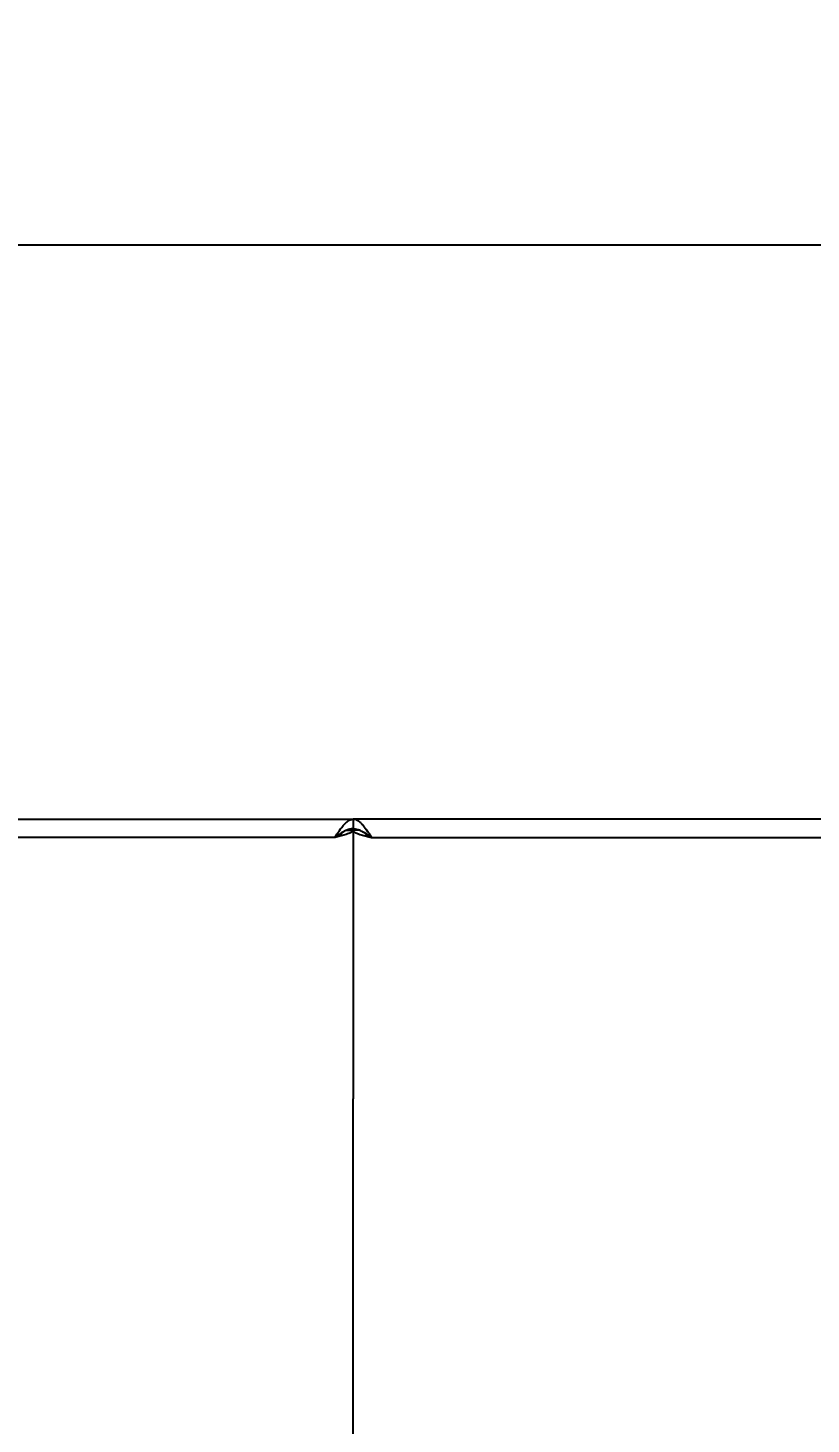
# Model space of a CAD drawing. Header units: millimetres. Extents: x -1480 to 5249, y -840 to 3860.
# Drawn here: x -529.9 to -367.4, y 2992.4 to 3281.9 of the extents above; entities that cross this region are included whole.
import ezdxf

# ---------------------------------------------------------------- set-up
doc = ezdxf.new("R2010")
doc.units = ezdxf.units.MM
doc.header["$MEASUREMENT"] = 0
doc.layers.add('Domyslna', color=7, linetype='Continuous', true_color=0x000000)
doc.layers.add('Utwórz2D linie widoczne', color=7, linetype='Continuous', true_color=0x000000)
doc.styles.add('Arial', font='arial.ttf')
doc.dimstyles.new('Millimeter Large', dxfattribs={"dimscale": 10, "dimtxt": 3, "dimasz": 2, "dimexe": 1, "dimexo": 0.5, "dimgap": 1, "dimtad": 1, "dimtoh": 1, "dimdec": 0, "dimzin": 1, "dimdsep": 46, "dimtxsty": 'Arial', "dimcen": 3.5, "dimadec": 0, "dimazin": 0, "dimtfac": 1, "dimtdec": 4, "dimtix": 1, "dimtmove": 1, "dimatfit": 3, "dimfxl": 0, "dimtolj": 1, "dimtzin": 1, "dimarcsym": 0})

# ---------------------------------------------------------------- blocks, each defined once
blk = doc.blocks.new('*D1')
at = {"layer": 'Defpoints', "color": 0}
for p in [(607.58, 3236.93), (-692.42, 3167.17), (607.58, 3167.17)]:
    blk.add_point(p, dxfattribs=at)
at = {"layer": 'Domyslna', "color": 0, "lineweight": -2}
for p, q in [((-692.42, 3172.17), (-692.42, 3246.93)), ((607.58, 3172.17), (607.58, 3246.93)), ((-672.42, 3236.93), (587.58, 3236.93))]:
    blk.add_line(p, q, dxfattribs=at)
at = {"layer": 'Domyslna', "color": 0}
for points in [[(-672.42, 3240.27), (-672.42, 3233.6), (-692.42, 3236.93)], [(587.58, 3233.6), (587.58, 3240.27), (607.58, 3236.93)]]:
    blk.add_solid(points, dxfattribs=at)
at = {"layer": 'Domyslna', "color": 0, "insert": (-42.42, 3262.25), "char_height": 30, "attachment_point": 5, "style": 'Arial'}
blk.add_mtext('\\A1;1300', dxfattribs=at)

msp = doc.modelspace()

# ---------------------------------------------------------------- linework, layer by layer
at = {"layer": 'Domyslna'}
for p, q in [((-466.22, 3114.01), (-658.32, 3114.01)), ((-458.62, 3114.01), (373.79, 3114.01))]:
    msp.add_line(p, q, dxfattribs=at)
at = {"layer": 'Utwórz2D linie widoczne'}
for p, q in [((-658.32, 3117.81), (-462.42, 3117.81)), ((-465.27, 3115.47), (-465.04, 3115.8)), ((-465.04, 3115.8), (-464.79, 3116.12)), ((-464.79, 3116.12), (-464.64, 3116.32)), ((-464.64, 3116.32), (-464.48, 3116.51)), ((-464.48, 3116.51), (-464.32, 3116.7)), ((-464.32, 3116.7), (-464.21, 3116.82)), ((-464.21, 3116.82), (-464.09, 3116.94)), ((-464.09, 3116.94), (-463.97, 3117.06)), ((-463.97, 3117.06), (-463.84, 3117.17)), ((-463.84, 3117.17), (-463.77, 3117.24)), ((-463.77, 3117.24), (-463.69, 3117.3)), ((-463.69, 3117.3), (-463.61, 3117.36)), ((-463.61, 3117.36), (-463.53, 3117.42)), ((-463.53, 3117.42), (-463.45, 3117.47)), ((-463.45, 3117.47), (-463.37, 3117.52)), ((-463.37, 3117.52), (-463.31, 3117.56)), ((-463.31, 3117.56), (-463.24, 3117.6)), ((-463.24, 3117.6), (-463.17, 3117.63)), ((-463.17, 3117.63), (-463.1, 3117.66)), ((-463.1, 3117.66), (-463.04, 3117.69)), ((-463.04, 3117.69), (-462.97, 3117.72)), ((-462.97, 3117.72), (-462.89, 3117.74)), ((-462.82, 3115.79), (-462.93, 3115.77)), ((-462.89, 3117.74), (-462.84, 3117.75)), ((-462.84, 3117.75), (-462.79, 3117.77)), ((-462.72, 3115.8), (-462.82, 3115.79)), ((-462.79, 3117.77), (-462.74, 3117.78)), ((-462.74, 3117.78), (-462.69, 3117.79)), ((-462.62, 3115.81), (-462.72, 3115.8)), ((-462.69, 3117.79), (-462.63, 3117.8)), ((-462.63, 3117.8), (-462.58, 3117.8)), ((-462.52, 3115.81), (-462.62, 3115.81)), ((-462.58, 3117.8), (-462.53, 3117.81)), ((-462.53, 3117.81), (-462.47, 3117.81)), ((-462.42, 3115.81), (-462.52, 3115.81)), ((-462.47, 3117.81), (-462.42, 3117.81)), ((-462.36, 3117.81), (-462.42, 3117.81)), ((-462.42, 3117.81), (-462.42, 3115.81)), ((-352.42, 3117.81), (-462.42, 3117.81)), ((-462.42, 3115.81), (-462.42, 3115.52)), ((-462.42, 3115.81), (-462.32, 3115.81)), ((-462.31, 3117.81), (-462.36, 3117.81)), ((-462.32, 3115.81), (-462.22, 3115.81)), ((-462.25, 3117.8), (-462.31, 3117.81)), ((-462.2, 3117.8), (-462.25, 3117.8)), ((-462.22, 3115.81), (-462.12, 3115.8)), ((-462.14, 3117.79), (-462.2, 3117.8)), ((-462.09, 3117.78), (-462.14, 3117.79)), ((-462.12, 3115.8), (-462.02, 3115.79)), ((-462.04, 3117.76), (-462.09, 3117.78)), ((-461.98, 3117.75), (-462.04, 3117.76)), ((-462.02, 3115.79), (-461.91, 3115.77)), ((-461.93, 3117.74), (-461.98, 3117.75)), ((-461.88, 3117.72), (-461.93, 3117.74)), ((-461.82, 3117.7), (-461.88, 3117.72)), ((-461.82, 3117.7), (-461.75, 3117.67)), ((-461.75, 3117.67), (-461.68, 3117.64)), ((-461.68, 3117.64), (-461.61, 3117.6)), ((-461.61, 3117.6), (-461.55, 3117.57)), ((-461.55, 3117.57), (-461.48, 3117.53)), ((-461.48, 3117.53), (-461.41, 3117.49)), ((-461.41, 3117.49), (-461.35, 3117.45)), ((-461.25, 3117.38), (-461.35, 3117.45)), ((-461.15, 3117.3), (-461.25, 3117.38)), ((-461.06, 3117.23), (-461.15, 3117.3)), ((-460.96, 3117.15), (-461.06, 3117.23)), ((-460.87, 3117.06), (-460.96, 3117.15)), ((-460.87, 3117.06), (-460.75, 3116.94)), ((-460.75, 3116.94), (-460.63, 3116.82)), ((-460.63, 3116.82), (-460.51, 3116.69)), ((-460.51, 3116.69), (-460.4, 3116.56)), ((-460.16, 3116.27), (-460.4, 3116.56)), ((-460.16, 3116.27), (-459.92, 3115.95)), ((-459.92, 3115.95), (-459.68, 3115.62)), ((-466.22, 3114.01), (-465.74, 3114.75)), ((-464.4, 3114.49), (-466.22, 3114.01)), ((-465.61, 3114.46), (-466.22, 3114.01)), ((-466.05, 3114.09), (-466.22, 3114.01)), ((-465.88, 3114.17), (-466.05, 3114.09)), ((-465.72, 3114.26), (-465.88, 3114.17)), ((-465.74, 3114.75), (-465.27, 3115.47)), ((-465.56, 3114.36), (-465.72, 3114.26)), ((-465.3, 3114.68), (-465.61, 3114.46)), ((-465.4, 3114.46), (-465.56, 3114.36)), ((-465.25, 3114.56), (-465.4, 3114.46)), ((-464.98, 3114.89), (-465.3, 3114.68)), ((-465.1, 3114.67), (-465.25, 3114.56)), ((-464.95, 3114.79), (-465.1, 3114.67)), ((-464.77, 3115.03), (-464.98, 3114.89)), ((-464.81, 3114.91), (-464.95, 3114.79)), ((-464.67, 3115.04), (-464.81, 3114.91)), ((-464.54, 3115.16), (-464.77, 3115.03)), ((-464.54, 3115.17), (-464.67, 3115.04)), ((-464.43, 3115.23), (-464.54, 3115.16)), ((-464.31, 3115.29), (-464.43, 3115.23)), ((-463.85, 3114.66), (-464.4, 3114.49)), ((-464.2, 3115.35), (-464.31, 3115.29)), ((-464.08, 3115.4), (-464.2, 3115.35)), ((-463.98, 3115.45), (-464.08, 3115.4)), ((-463.87, 3115.5), (-463.98, 3115.45)), ((-463.77, 3115.54), (-463.87, 3115.5)), ((-463.58, 3114.75), (-463.85, 3114.66)), ((-463.84, 3115.51), (-462.42, 3115.51)), ((-463.66, 3115.58), (-463.77, 3115.54)), ((-463.55, 3115.62), (-463.66, 3115.58)), ((-463.31, 3114.85), (-463.58, 3114.75)), ((-463.45, 3115.65), (-463.55, 3115.62)), ((-463.34, 3115.68), (-463.45, 3115.65)), ((-463.23, 3115.71), (-463.34, 3115.68)), ((-463.13, 3114.92), (-463.31, 3114.85)), ((-463.13, 3115.74), (-463.23, 3115.71)), ((-463.03, 3115.76), (-463.13, 3115.74)), ((-463.05, 3114.95), (-463.13, 3114.92)), ((-462.96, 3114.99), (-463.05, 3114.95)), ((-462.93, 3115.77), (-463.03, 3115.76)), ((-462.92, 3115.02), (-462.96, 3114.99)), ((-462.88, 3115.04), (-462.92, 3115.02)), ((-462.84, 3115.06), (-462.88, 3115.04)), ((-462.8, 3115.08), (-462.84, 3115.06)), ((-462.76, 3115.11), (-462.8, 3115.08)), ((-462.72, 3115.13), (-462.76, 3115.11)), ((-462.68, 3115.16), (-462.72, 3115.13)), ((-462.64, 3115.18), (-462.68, 3115.16)), ((-462.62, 3115.2), (-462.64, 3115.18)), ((-462.6, 3115.22), (-462.62, 3115.2)), ((-462.58, 3115.24), (-462.6, 3115.22)), ((-462.56, 3115.25), (-462.58, 3115.24)), ((-462.55, 3115.26), (-462.56, 3115.25)), ((-462.54, 3115.27), (-462.55, 3115.26)), ((-462.53, 3115.28), (-462.54, 3115.27)), ((-462.52, 3115.29), (-462.53, 3115.28)), ((-462.51, 3115.3), (-462.52, 3115.29)), ((-462.5, 3115.31), (-462.51, 3115.3)), ((-462.49, 3115.33), (-462.5, 3115.32)), ((-462.5, 3115.32), (-462.5, 3115.31)), ((-462.48, 3115.34), (-462.49, 3115.33)), ((-462.47, 3115.35), (-462.48, 3115.34)), ((-462.46, 3115.37), (-462.47, 3115.36)), ((-462.47, 3115.36), (-462.47, 3115.35)), ((-462.45, 3115.39), (-462.46, 3115.38)), ((-462.46, 3115.38), (-462.46, 3115.37)), ((-462.44, 3115.41), (-462.45, 3115.4)), ((-462.45, 3115.4), (-462.45, 3115.39)), ((-462.43, 3115.43), (-462.44, 3115.43)), ((-462.44, 3115.43), (-462.44, 3115.42)), ((-462.44, 3115.42), (-462.44, 3115.41)), ((-462.42, 3115.46), (-462.43, 3115.46)), ((-462.43, 3115.46), (-462.43, 3115.45)), ((-462.43, 3115.45), (-462.43, 3115.45)), ((-462.43, 3115.45), (-462.43, 3115.44)), ((-462.43, 3115.44), (-462.43, 3115.44)), ((-462.43, 3115.44), (-462.43, 3115.43)), ((-462.42, 3115.51), (-462.42, 3115.5)), ((-462.42, 3115.51), (-462.42, 3115.51)), ((-460.99, 3115.51), (-462.42, 3115.51)), ((-462.42, 3115.51), (-462.42, 3115.51)), ((-462.42, 3115.51), (-462.42, 3115.5)), ((-462.42, 3115.5), (-462.42, 3115.5)), ((-462.42, 3115.5), (-462.42, 3115.49)), ((-462.42, 3115.5), (-462.42, 3115.5)), ((-462.42, 3115.5), (-462.42, 3115.49)), ((-462.42, 3115.49), (-462.42, 3115.48)), ((-462.42, 3115.49), (-462.42, 3114.01)), ((-462.42, 3115.49), (-462.42, 3115.49)), ((-462.42, 3115.49), (-462.42, 3115.48)), ((-462.42, 3115.48), (-462.42, 3115.48)), ((-462.42, 3115.48), (-462.42, 3115.47)), ((-462.42, 3115.48), (-462.42, 3115.48)), ((-462.42, 3115.48), (-462.42, 3115.47)), ((-462.42, 3115.47), (-462.42, 3115.47)), ((-462.42, 3115.47), (-462.42, 3115.46)), ((-462.42, 3115.47), (-462.42, 3115.47)), ((-462.42, 3115.47), (-462.41, 3115.46)), ((-462.42, 3114.01), (-462.42, 3059.81)), ((-462.41, 3115.46), (-462.41, 3115.46)), ((-462.41, 3115.46), (-462.41, 3115.45)), ((-462.41, 3115.45), (-462.41, 3115.45)), ((-462.41, 3115.45), (-462.41, 3115.44)), ((-462.41, 3115.44), (-462.41, 3115.44)), ((-462.41, 3115.44), (-462.41, 3115.43)), ((-462.41, 3115.43), (-462.4, 3115.42)), ((-462.4, 3115.42), (-462.4, 3115.42)), ((-462.4, 3115.42), (-462.4, 3115.41)), ((-462.4, 3115.41), (-462.39, 3115.4)), ((-462.39, 3115.4), (-462.39, 3115.39)), ((-462.39, 3115.39), (-462.38, 3115.38)), ((-462.38, 3115.38), (-462.38, 3115.37)), ((-462.38, 3115.37), (-462.37, 3115.36)), ((-462.37, 3115.36), (-462.36, 3115.35)), ((-462.36, 3115.35), (-462.36, 3115.34)), ((-462.36, 3115.34), (-462.35, 3115.33)), ((-462.35, 3115.33), (-462.34, 3115.31)), ((-462.34, 3115.31), (-462.33, 3115.3)), ((-462.33, 3115.3), (-462.32, 3115.29)), ((-462.32, 3115.29), (-462.31, 3115.28)), ((-462.31, 3115.28), (-462.3, 3115.27)), ((-462.3, 3115.27), (-462.29, 3115.26)), ((-462.29, 3115.26), (-462.28, 3115.25)), ((-462.28, 3115.25), (-462.27, 3115.24)), ((-462.27, 3115.24), (-462.26, 3115.23)), ((-462.26, 3115.23), (-462.23, 3115.21)), ((-462.23, 3115.21), (-462.21, 3115.19)), ((-462.21, 3115.19), (-462.18, 3115.17)), ((-462.18, 3115.17), (-462.14, 3115.15)), ((-462.14, 3115.15), (-462.11, 3115.12)), ((-462.11, 3115.12), (-462.08, 3115.1)), ((-462.08, 3115.1), (-462.04, 3115.08)), ((-462.04, 3115.08), (-462.01, 3115.06)), ((-462.01, 3115.06), (-461.94, 3115.02)), ((-461.94, 3115.02), (-461.84, 3114.98)), ((-461.91, 3115.77), (-461.81, 3115.76)), ((-461.84, 3114.98), (-461.75, 3114.94)), ((-461.81, 3115.76), (-461.71, 3115.74)), ((-461.75, 3114.94), (-461.65, 3114.9)), ((-461.71, 3115.74), (-461.61, 3115.71)), ((-461.65, 3114.9), (-461.56, 3114.86)), ((-461.61, 3115.71), (-461.5, 3115.68)), ((-461.56, 3114.86), (-461.29, 3114.76)), ((-461.5, 3115.68), (-461.39, 3115.65)), ((-461.39, 3115.65), (-461.28, 3115.62)), ((-461.29, 3114.76), (-461.02, 3114.66)), ((-461.28, 3115.62), (-461.18, 3115.58)), ((-461.18, 3115.58), (-461.07, 3115.54)), ((-461.07, 3115.54), (-460.97, 3115.5)), ((-461.02, 3114.66), (-460.48, 3114.5)), ((-460.97, 3115.5), (-460.86, 3115.45)), ((-460.86, 3115.45), (-460.76, 3115.4)), ((-460.76, 3115.4), (-460.64, 3115.35)), ((-460.64, 3115.35), (-460.52, 3115.29)), ((-460.52, 3115.29), (-460.41, 3115.23)), ((-460.48, 3114.5), (-458.62, 3114.01)), ((-460.41, 3115.23), (-460.3, 3115.16)), ((-460.17, 3115.04), (-460.3, 3115.17)), ((-460.3, 3115.16), (-460.07, 3115.03)), ((-460.03, 3114.91), (-460.17, 3115.04)), ((-460.07, 3115.03), (-459.85, 3114.89)), ((-459.89, 3114.79), (-460.03, 3114.91)), ((-459.74, 3114.67), (-459.89, 3114.79)), ((-459.85, 3114.89), (-459.54, 3114.68)), ((-459.59, 3114.56), (-459.74, 3114.67)), ((-459.68, 3115.62), (-459.45, 3115.29)), ((-459.44, 3114.46), (-459.59, 3114.56)), ((-459.54, 3114.68), (-459.23, 3114.46)), ((-459.21, 3114.93), (-459.45, 3115.29)), ((-459.28, 3114.36), (-459.44, 3114.46)), ((-459.12, 3114.26), (-459.28, 3114.36)), ((-459.23, 3114.46), (-458.62, 3114.01)), ((-459.21, 3114.93), (-458.62, 3114.01)), ((-458.96, 3114.17), (-459.12, 3114.26)), ((-458.79, 3114.09), (-458.96, 3114.17)), ((-458.62, 3114.01), (-458.79, 3114.09)), ((-462.42, 2217.81), (-462.42, 3059.81))]:
    msp.add_line(p, q, dxfattribs=at)

# ---------------------------------------------------------------- dimensions: what is measured, and where the dimension line sits
at = {"layer": 'Domyslna'}
dim = msp.add_aligned_dim(p1=(-692.42, 3167.17), p2=(607.58, 3167.17), distance=69.76, dimstyle='Millimeter Large', dxfattribs=at)
dim.commit()
dim.dimension.update_dxf_attribs({"geometry": '*D1', "text_midpoint": (-42.42, 3262.25)})

doc.saveas('drawing.dxf')
